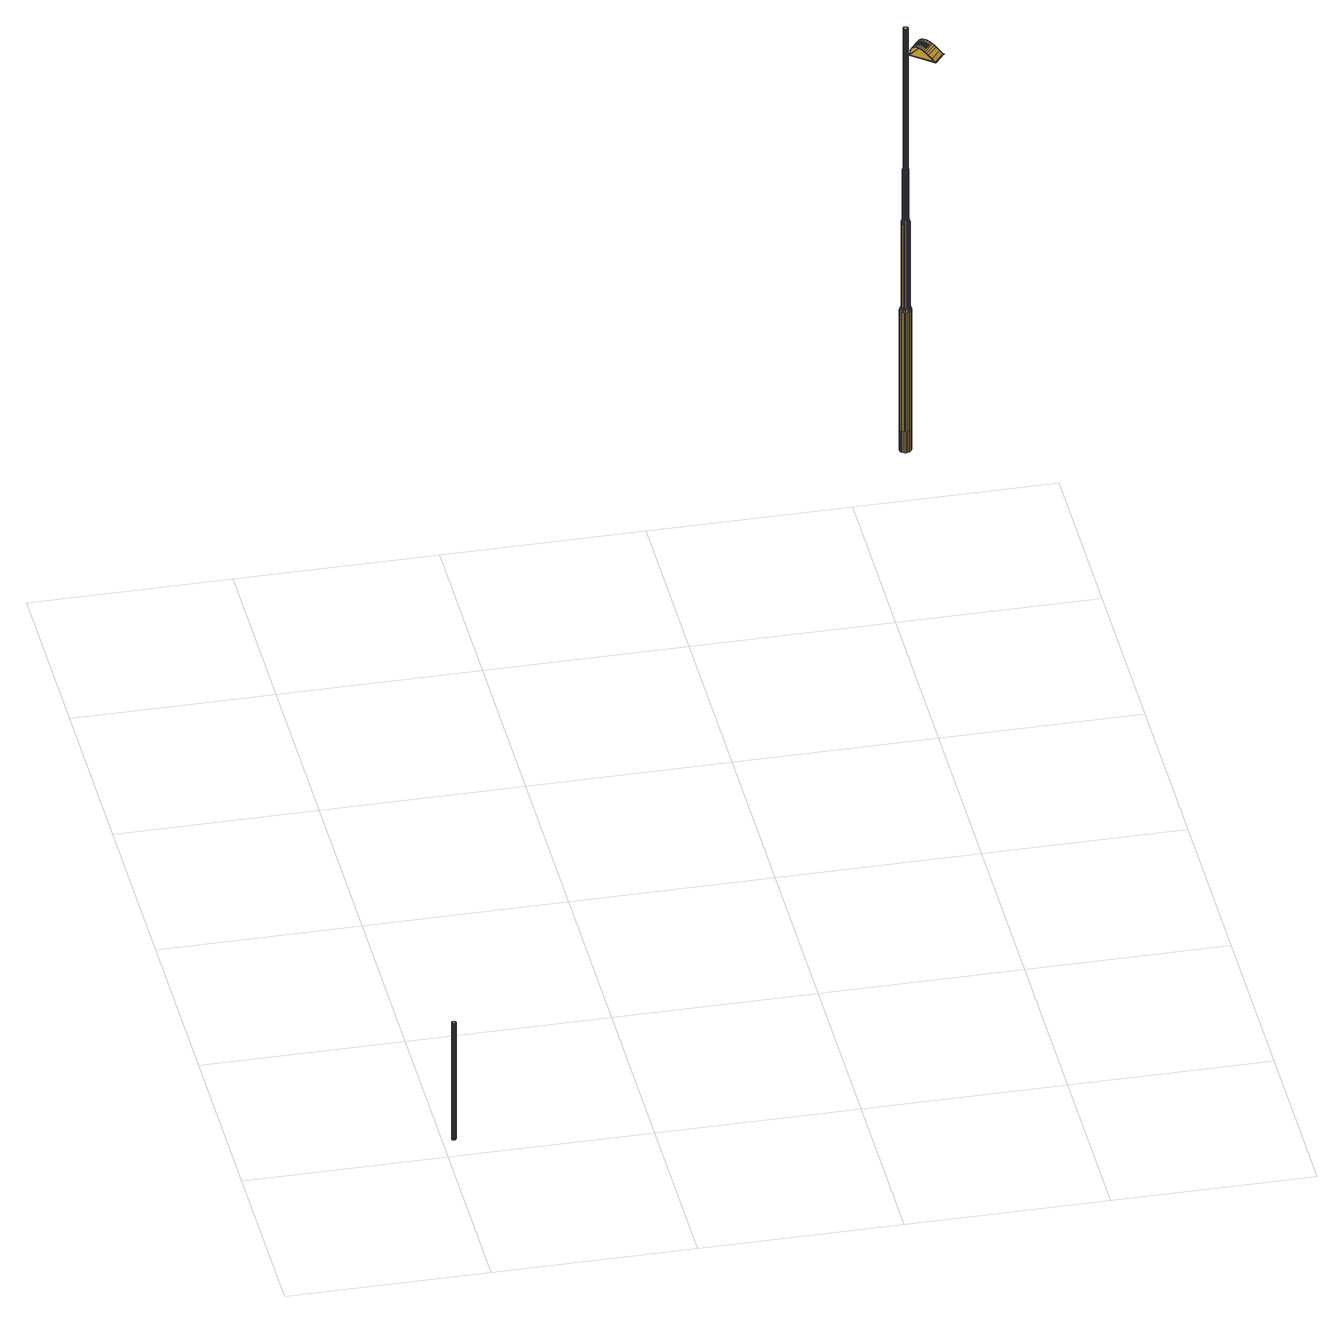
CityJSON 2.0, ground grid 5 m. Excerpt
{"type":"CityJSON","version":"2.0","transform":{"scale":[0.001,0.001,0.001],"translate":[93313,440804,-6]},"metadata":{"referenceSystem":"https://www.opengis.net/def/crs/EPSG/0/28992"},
"CityObjects":{
"cityfurniture1":{"type":"CityFurniture","attributes":{"Lichtpunttype":"Straatverlichting","Brondatum":"12-06-2019","Buurt_nummer":"62","Masttype":"TRAMMAST LPH 10M","Lamptype":"CPO-TW 140W KL.728","Buurtnaam":"Hillegersberg Noord","Nummer":"21","Uithoudertype":"UITHOUDER OV CONVERSIEMODEL","Geplaatst_op":"02-12-2010","Wijknummer":"6","Nivo":"0","Datum_laatste_mutatie":"07-06-2019","Straatnaam":"Straatweg","Thema":"Lichtmasten","Beheerobject":"71935/OVL-021","Armatuurtype":"4767 ARM SGS 453 1X CPO-TW 140W K EB OC FG EVSA VLAK GLAS LS-6","Objecthoogte":"10","Klasse":"Verbindingsweg 2-zijdig","Wijknaam":"Hillegersberg-Schiebroek"},"geometry":[{"type":"MultiSurface","lod":"2","boundaries":[[[0,1,2,3]],[[4,0,3,5]],[[6,4,5,7]],[[8,6,7,9]],[[10,8,9,11]],[[12,10,11,13]],[[14,12,13,15]],[[16,14,15,17]],[[18,16,17,19]],[[20,18,19,21]],[[22,20,21,23]],[[24,22,23,25]],[[26,24,25,27]],[[28,26,27,29]],[[30,28,29,31]],[[32,30,31,33]],[[34,32,33,35]],[[36,34,35,37]],[[38,36,37,39]],[[40,38,39,41]],[[42,40,41,43]],[[44,42,43,45]],[[46,44,45,47]],[[1,46,47,2]],[[46,1,0,4,6,8,10,12,14,16,18,20,22,24,26,28,30,32,34,36,38,40,42,44]]]}]},
"cityfurniture2":{"type":"CityFurniture","attributes":{"Lichtpunttype":"Straatverlichting","Brondatum":"12-06-2019","Buurt_nummer":"62","Masttype":"TRAMMAST LPH 10M","Lamptype":"CPO-TW 140W KL.728","Buurtnaam":"Hillegersberg Noord","Nummer":"20","Uithoudertype":"UITHOUDER OV CONVERSIEMODEL","Geplaatst_op":"02-12-2010","Wijknummer":"6","Nivo":"0","Datum_laatste_mutatie":"07-06-2019","Straatnaam":"Straatweg","Thema":"Lichtmasten","Beheerobject":"71935/OVL-020","Armatuurtype":"4767 ARM SGS 453 1X CPO-TW 140W K EB OC FG EVSA VLAK GLAS LS-6","Objecthoogte":"10","Klasse":"Verbindingsweg 2-zijdig","Wijknaam":"Hillegersberg-Schiebroek"},"geometry":[{"type":"MultiSurface","lod":"2","boundaries":[[[48,49,50,51]],[[52,53,54,55]],[[56,57,58,59]],[[60,61,49,48]],[[62,63,64,65]],[[65,64,57,56]],[[51,50,53,52]],[[59,58,61,60]],[[66,56,59,67]],[[68,48,51,69]],[[70,71,72,73]],[[74,75,76,77]],[[78,79,80,81]],[[67,59,60,82]],[[83,84,71,70]],[[77,76,85,86]],[[82,60,48,68]],[[87,88,75,74]],[[89,52,55,90]],[[91,62,65,92]],[[93,94,79,78]],[[69,51,52,89]],[[92,65,56,66]],[[81,80,63,62]],[[95,96,94,93]],[[97,98,84,83]],[[86,85,98,97]],[[90,55,88,87]],[[71,99,100,72]],[[55,54,101,88]],[[102,103,104,105]],[[106,107,103,102]],[[76,108,109,85]],[[110,111,107,106]],[[112,113,111,110]],[[114,115,113,112]],[[98,116,117,84]],[[85,109,116,98]],[[84,117,99,71]],[[118,119,96,95]],[[105,104,119,118]],[[75,120,108,76]],[[72,100,115,114]],[[88,101,120,75]],[[121,122,123,124]],[[125,126,127,128]],[[129,130,131,132]],[[133,134,135,136]],[[137,138,139,140]],[[140,139,141,142]],[[128,127,143,144]],[[145,146,126,125]],[[147,148,149,150]],[[132,131,151,152]],[[142,141,122,121]],[[153,154,146,145]],[[155,156,154,153]],[[136,135,156,155]],[[152,151,134,133]],[[157,158,130,129]],[[150,149,158,157]],[[122,159,160,123]],[[138,161,162,139]],[[163,164,165,166]],[[126,167,168,127]],[[169,170,171,172]],[[173,174,161,138]],[[135,175,176,156]],[[172,171,177,178]],[[179,180,181,182]],[[139,162,183,141]],[[141,183,159,122]],[[146,184,167,126]],[[166,165,148,147]],[[182,181,170,169]],[[134,185,175,135]],[[127,168,186,143]],[[187,188,164,163]],[[178,177,188,187]],[[156,176,189,154]],[[144,143,174,173]],[[154,189,184,146]],[[123,160,180,179]],[[190,191,192,193]],[[194,195,196,197]],[[198,199,200,201]],[[202,203,191,190]],[[201,200,195,194]],[[204,205,206,207]],[[193,192,199,198]],[[208,209,210,211]],[[211,210,205,204]],[[197,196,212,213]],[[207,206,203,202]],[[214,190,193,215]],[[140,208,211,137]],[[213,212,216,217]],[[218,194,197,219]],[[217,216,220,221]],[[222,223,224,225]],[[225,224,226,227]],[[228,229,230,231]],[[231,230,232,233]],[[233,232,234,235]],[[235,234,236,237]],[[237,236,238,239]],[[240,198,201,241]],[[227,226,209,208]],[[215,193,198,240]],[[242,207,202,243]],[[244,245,246,247]],[[221,220,245,244]],[[247,246,248,249]],[[249,248,250,251]],[[251,250,229,228]],[[239,238,252,253]],[[254,204,207,242]],[[243,202,190,214]],[[241,201,194,218]],[[253,252,223,222]],[[137,211,204,254]],[[255,237,239,256]],[[257,231,233,258]],[[259,213,217,260]],[[261,244,247,262]],[[215,145,125,214]],[[263,228,231,257]],[[258,233,235,264]],[[142,227,208,140]],[[260,217,221,265]],[[265,221,244,261]],[[266,249,251,267]],[[262,247,249,266]],[[124,222,225,121]],[[264,235,237,255]],[[219,197,213,259]],[[256,239,253,268]],[[214,125,128,243]],[[121,225,227,142]],[[268,253,222,124]],[[267,251,228,263]],[[243,128,144,242]],[[262,150,157,261]],[[258,178,187,257]],[[256,182,169,255]],[[266,147,150,262]],[[219,133,136,218]],[[265,129,132,260]],[[267,166,147,266]],[[240,153,145,215]],[[241,155,153,240]],[[268,179,182,256]],[[218,136,155,241]],[[259,152,133,219]],[[242,144,173,254]],[[261,157,129,265]],[[264,172,178,258]],[[257,187,163,263]],[[260,132,152,259]],[[254,173,138,137]],[[255,169,172,264]],[[124,123,179,268]],[[226,224,223,252,238,236,234,232,230,229,250,248,246,245,220,216,212,196,195,200,199,192,191,203,206,205,210,209]],[[164,269,270,165]],[[171,271,272,177]],[[170,273,271,171]],[[160,274,275,180]],[[149,276,277,158]],[[161,278,279,162]],[[131,280,281,151]],[[143,186,282,174]],[[181,283,273,170]],[[188,284,269,164]],[[174,282,278,161]],[[165,270,285,148]],[[159,286,274,160]],[[151,281,185,134]],[[177,272,284,188]],[[180,275,283,181]],[[130,287,280,131]],[[158,277,287,130]],[[148,285,276,149]],[[272,77,86,284]],[[271,74,77,272]],[[284,86,97,269]],[[162,279,288,183]],[[276,73,289,277]],[[270,83,70,285]],[[273,87,74,271]],[[281,290,291,185]],[[183,288,286,159]],[[175,292,293,176]],[[277,289,294,287]],[[168,295,91,186]],[[185,291,292,175]],[[269,97,83,270]],[[167,296,295,168]],[[184,297,296,167]],[[280,298,290,281]],[[285,70,73,276]],[[287,294,298,280]],[[176,293,299,189]],[[189,299,297,184]],[[283,90,87,273]],[[186,91,92,282]],[[278,66,67,279]],[[73,72,114,289]],[[294,112,110,298]],[[279,67,82,288]],[[295,81,62,91]],[[290,106,102,291]],[[274,69,89,275]],[[299,95,93,297]],[[292,105,118,293]],[[288,82,68,286]],[[298,110,106,290]],[[275,89,90,283]],[[282,92,66,278]],[[296,78,81,295]],[[297,93,78,296]],[[293,118,95,299]],[[286,68,69,274]],[[291,102,105,292]],[[289,114,112,294]],[[300,301,302,303]],[[304,305,306,307]],[[308,309,310]],[[303,302,311,312]],[[313,314,315]],[[316,317,318,319]],[[308,320,321,322]],[[323,324,325,326]],[[307,306,327,328]],[[319,318,305,304]],[[315,329,313]],[[330,331,324,323]],[[328,327,332,333]],[[334,335,336,337]],[[326,325,315,314]],[[338,339,340,341]],[[341,340,342,343]],[[343,342,335,334]],[[310,322,308]],[[337,336,301,300]],[[333,332,331,330]],[[312,311,317,316]],[[344,345,346,347]],[[348,349,345,344]],[[350,351,352]],[[351,353,352]],[[351,354,353]],[[355,356,349,348]],[[357,358,346,345,349,356,359,360,361,362,363,364],[365,366,351,350,367,368]],[[351,366,369,354]],[[354,370,353]],[[354,358,357,370]],[[370,357,364,353]],[[347,346,358,354]],[[371,359,356,355]],[[372,336,335,373]],[[374,301,336,372]],[[375,311,302,376]],[[377,317,311,375]],[[376,302,301,374]],[[378,318,317,377]],[[379,380,381,382]],[[383,384,385,310]],[[386,387,384,383]],[[388,389,390,391]],[[392,393,394,395]],[[389,392,395,390]],[[396,388,391,397]],[[263,163,166,267]],[[398,399,400,401]],[[402,403,404,405]],[[403,398,401,404]],[[406,407,408,409]],[[410,411,412,413]],[[414,406,409,415]],[[416,417,418,419]],[[420,410,413,421]],[[422,396,397,423]],[[424,425,426,427]],[[411,424,427,412]],[[428,429,430,431]],[[417,420,421,418]],[[429,414,415,430]],[[432,433,434,435]],[[407,432,435,408]],[[436,428,431,437]],[[425,438,439,426]],[[433,422,423,434]],[[440,441,442,443]],[[444,440,443,445]],[[446,444,445,447]],[[448,449,450,451]],[[452,453,454,455]],[[453,456,457,454]],[[441,452,455,442]],[[458,459,460,461]],[[462,463,464,465]],[[466,467,468,469]],[[463,470,471,464]],[[472,473,474,475]],[[459,476,477,460]],[[478,479,480,481]],[[482,483,484,485]],[[456,466,469,457]],[[486,462,465,487]],[[483,458,461,484]],[[488,478,481,489]],[[467,482,485,468]],[[479,486,487,480]],[[473,490,491,474]],[[490,488,489,491]],[[492,493,494,495]],[[496,497,498,499]],[[500,501,502,503]],[[501,492,495,502]],[[504,448,451,505]],[[493,496,499,494]],[[497,504,505,498]],[[506,507,508,509]],[[510,511,512,513]],[[514,515,516,517]],[[507,518,519,508]],[[520,521,522,523]],[[511,524,525,512]],[[399,526,527,400]],[[515,500,503,516]],[[528,520,523,529]],[[530,506,509,531]],[[521,514,517,522]],[[526,532,533,527]],[[532,530,531,533]],[[534,510,513,535]],[[518,534,535,519]],[[536,324,331,537]],[[538,325,324,536]],[[539,315,325,538]],[[321,329,315,539]],[[540,541,542,543]],[[365,544,355]],[[545,546,547]],[[352,548,549]],[[550,551,367,350]],[[551,550,541,540]],[[368,367,544]],[[350,352,549]],[[541,550,350,351]],[[347,354,369,365]],[[365,368,544]],[[355,348,344]],[[549,544,367,350]],[[365,344,347]],[[544,371,355]],[[545,547,365,368,540,543,552]],[[365,355,344]],[[553,554,387,386]],[[555,556,557,558]],[[559,339,560,561]],[[558,557,554,553]],[[561,560,556,555]],[[562,340,339,559]],[[373,335,342,563]],[[563,342,340,562]],[[564,565,566,567]],[[568,569,570,571]],[[572,573,574,575]],[[576,577,578,579]],[[580,581,582,583]],[[584,580,583,585]],[[586,587,588,589]],[[590,584,585,591]],[[573,590,591,574]],[[569,592,593,570]],[[577,564,567,578]],[[565,568,571,566]],[[594,576,579,595]],[[581,594,595,582]],[[596,586,589,597]],[[598,599,600,601]],[[602,596,597,603]],[[604,605,606,607]],[[608,609,610,611]],[[612,613,614,615]],[[605,598,601,606]],[[616,617,618,619]],[[620,602,603,621]],[[622,623,624,625]],[[623,616,619,624]],[[609,620,621,610]],[[626,608,611,627]],[[470,622,625,471]],[[613,626,627,614]],[[599,612,615,600]],[[628,629,630,631]],[[632,633,634,635]],[[636,637,638,639]],[[633,640,641,634]],[[642,643,644,645]],[[643,646,647,644]],[[648,628,631,649]],[[637,642,645,638]],[[646,650,651,647]],[[650,648,649,651]],[[652,636,639,653]],[[654,655,656,657]],[[658,654,657,659]],[[660,652,653,661]],[[640,660,661,641]],[[544,360,359,371]],[[548,362,361,549]],[[662,385,663]],[[663,385,384,664]],[[665,554,557,666]],[[313,667,662,329]],[[549,361,360,544]],[[663,667,662]],[[353,364,363,352]],[[668,669,556]],[[352,363,362,548]],[[560,339,338]],[[670,387,554,665]],[[664,384,387,670]],[[556,560,668]],[[338,668,560]],[[666,557,556,669]],[[308,671,309]],[[672,539,538,673]],[[321,539,672]],[[672,320,321]],[[537,331,332,674]],[[674,332,327,675]],[[676,306,305,677]],[[677,305,318,378]],[[675,327,306,676]],[[678,416,419,679]],[[680,681,682,683]],[[684,685,686,687]],[[688,689,690,691]],[[681,692,693,682]],[[685,680,683,686]],[[692,678,679,693]],[[694,695,696,697]],[[698,699,700,701]],[[542,702,552,543]],[[703,688,691,704]],[[705,703,704,706]],[[707,698,701,708]],[[540,368,367,551]],[[699,709,710,700]],[[711,694,697,712]],[[713,714,715,716]],[[714,707,708,715]],[[695,713,716,696]],[[709,717,718,710]],[[702,546,552]],[[717,705,706,718]],[[542,541,351,366,369,719,546,702]],[[545,552,546]],[[719,547,546]],[[547,719,365]],[[369,365,719]],[[720,562,559,721]],[[722,376,374,723]],[[724,563,562,720]],[[725,375,376,722]],[[726,377,375,725]],[[727,553,386,728]],[[729,558,553,727]],[[730,677,378,671]],[[731,676,677,730]],[[732,536,537,733]],[[734,674,675,735]],[[673,538,536,732]],[[728,386,383,736]],[[737,372,373,738]],[[723,374,372,737]],[[735,675,676,731]],[[721,559,561,739]],[[736,383,310,309]],[[739,561,555,740]],[[740,555,558,729]],[[671,378,377,726]],[[738,373,563,724]],[[733,537,674,734]],[[667,663,319]],[[319,304,307,328,333,330,323,326,314,667]],[[741,742,743,744]],[[744,743,380,379]],[[745,746,742,741]],[[382,747,748,745,741,744,379]],[[749,750,751,752]],[[753,754,755,756]],[[748,757,746,745]],[[747,758,757,748]],[[758,381,380,743,742,746,757]],[[759,760,761,762]],[[754,763,764,755]],[[382,381,758,747]],[[765,766,767,768]],[[769,749,752,770]],[[655,753,756,656]],[[766,759,762,767]],[[760,771,772,761]],[[763,765,768,764]],[[771,769,770,772]],[[310,385,662,322]],[[669,338,341,343,334,337,300,303,312,316,319,663,664,670,665,666]],[[669,668,338]],[[308,320,672]],[[672,673,732,733,734,735,731,730,671,308]],[[667,314,313]],[[739,740,729,727,728,736,309,671,726,725,722,723,737,738,724,720,721]]]}]}
},
"vertices":[
[255,755,3870],[265,763,3870],[265,763,537],[255,755,537],[247,745,3870],[247,745,537],[242,733,3870],[242,733,537],[240,720,3870],[240,720,537],[242,707,3870],[242,707,537],[247,695,3870],[247,695,537],[255,685,3870],[255,685,537],[265,677,3870],[265,677,537],[277,672,3870],[277,672,537],[290,670,3870],[290,670,537],[303,672,3870],[303,672,537],[315,677,3870],[315,677,537],[325,685,3870],[325,685,537],[333,695,3870],[333,695,537],[338,707,3870],[338,707,537],[340,720,3870],[340,720,537],[338,733,3870],[338,733,537],[333,745,3870],[333,745,537],[325,755,3870],[325,755,537],[315,763,3870],[315,763,537],[303,768,3870],[303,768,537],[290,770,3870],[290,770,537],[277,768,3870],[277,768,537],
[15847,22244,4481],[15847,22244,3881],[15853,22276,3881],[15853,22276,4481],[15851,22307,4481],[15851,22307,3881],[15843,22338,3881],[15843,22338,4481],[15789,22166,4481],[15789,22166,3881],[15814,22187,3881],[15814,22187,4481],[15834,22213,4481],[15834,22213,3881],[15731,22142,4481],[15731,22142,3881],[15762,22151,3881],[15762,22151,4481],[15789,22166,7881],[15814,22187,7881],[15847,22244,7881],[15853,22276,7881],[15656,22419,7881],[15656,22419,4481],[15628,22403,4481],[15628,22403,7881],[15807,22390,7881],[15807,22390,4481],[15780,22410,4481],[15780,22410,7881],[15668,22147,4481],[15668,22147,3881],[15699,22141,3881],[15699,22141,4481],[15834,22213,7881],[15686,22427,7881],[15686,22427,4481],[15749,22422,4481],[15749,22422,7881],[15828,22365,7881],[15828,22365,4481],[15851,22307,7881],[15843,22338,7881],[15731,22142,7881],[15762,22151,7881],[15637,22160,4481],[15637,22160,3881],[15610,22179,4481],[15610,22179,3881],[15718,22429,7881],[15718,22429,4481],[15656,22419,3881],[15628,22403,3881],[15828,22365,3881],[15566,22262,4481],[15566,22262,3881],[15575,22232,3881],[15575,22232,4481],[15565,22294,4481],[15565,22294,3881],[15780,22410,3881],[15749,22422,3881],[15570,22326,4481],[15570,22326,3881],[15584,22356,4481],[15584,22356,3881],[15603,22383,4481],[15603,22383,3881],[15718,22429,3881],[15686,22427,3881],[15590,22204,4481],[15590,22204,3881],[15807,22390,3881],[15784,22262,11881],[15784,22262,10481],[15788,22278,10481],[15788,22278,11881],[15691,22211,10481],[15680,22180,10381],[15703,22176,10381],[15707,22207,10481],[15646,22321,10481],[15617,22337,10381],[15607,22314,10381],[15639,22304,10481],[15637,22271,10481],[15604,22266,10381],[15611,22244,10381],[15641,22255,10481],[15754,22220,11881],[15754,22220,10481],[15767,22232,10481],[15767,22232,11881],[15777,22245,10481],[15777,22245,11881],[15727,22177,10381],[15723,22208,10481],[15674,22218,10481],[15657,22190,10381],[15684,22353,10481],[15671,22383,10381],[15650,22373,10381],[15669,22346,10481],[15603,22290,10381],[15636,22288,10481],[15660,22228,10481],[15637,22204,10381],[15649,22241,10481],[15621,22222,10381],[15656,22334,10481],[15631,22358,10381],[15814,22253,10381],[15818,22276,10381],[15772,22194,10381],[15789,22210,10381],[15716,22359,10481],[15718,22392,10381],[15694,22390,10381],[15700,22358,10481],[15680,22180,7981],[15703,22176,7981],[15774,22325,10481],[15800,22344,10381],[15784,22363,10381],[15763,22339,10481],[15740,22213,10481],[15751,22183,10381],[15611,22244,7981],[15621,22222,7981],[15764,22378,10381],[15749,22349,10481],[15787,22295,10481],[15817,22300,10381],[15811,22323,10381],[15782,22311,10481],[15804,22230,10381],[15657,22190,7981],[15604,22266,7981],[15727,22177,7981],[15733,22355,10481],[15741,22388,10381],[15637,22204,7981],[15696,22228,11931],[15696,22228,15931],[15683,22233,15931],[15683,22233,11931],[15659,22261,11931],[15659,22261,15931],[15655,22275,15931],[15655,22275,11931],[15673,22241,11931],[15673,22241,15931],[15664,22251,15931],[15664,22251,11931],[15708,22226,11931],[15708,22226,15931],[15733,22230,11931],[15733,22230,15931],[15720,22226,15931],[15720,22226,11931],[15754,22244,11931],[15754,22244,15931],[15744,22235,15931],[15744,22235,11931],[15655,22287,15931],[15655,22287,11931],[15691,22211,11881],[15674,22218,11881],[15657,22299,15931],[15657,22299,11931],[15641,22255,11881],[15637,22271,11881],[15662,22312,15931],[15662,22312,11931],[15769,22279,11931],[15769,22279,15931],[15767,22267,15931],[15767,22267,11931],[15762,22255,15931],[15762,22255,11931],[15715,22340,11931],[15715,22340,15931],[15728,22339,15931],[15728,22339,11931],[15740,22333,15931],[15740,22333,11931],[15751,22325,15931],[15751,22325,11931],[15760,22315,15931],[15760,22315,11931],[15765,22305,15931],[15765,22305,11931],[15660,22228,11881],[15649,22241,11881],[15723,22208,11881],[15707,22207,11881],[15670,22322,11931],[15670,22322,15931],[15679,22331,15931],[15679,22331,11931],[15690,22336,15931],[15690,22336,11931],[15703,22340,15931],[15703,22340,11931],[15769,22292,15931],[15769,22292,11931],[15740,22213,11881],[15774,22325,11881],[15782,22311,11881],[15733,22355,11881],[15749,22349,11881],[15636,22288,11881],[15639,22304,11881],[15656,22334,11881],[15669,22346,11881],[15716,22359,11881],[15763,22339,11881],[15646,22321,11881],[15684,22353,11881],[15700,22358,11881],[15787,22295,11881],[15718,22392,7981],[15694,22390,7981],[15784,22363,7981],[15764,22378,7981],[15800,22344,7981],[15818,22276,7981],[15817,22300,7981],[15650,22373,7981],[15631,22358,7981],[15772,22194,7981],[15789,22210,7981],[15607,22314,7981],[15603,22290,7981],[15751,22183,7981],[15811,22323,7981],[15741,22388,7981],[15671,22383,7981],[15814,22253,7981],[15617,22337,7981],[15804,22230,7981],[15603,22383,7881],[15565,22294,7881],[15566,22262,7881],[15575,22232,7881],[15590,22204,7881],[15584,22356,7881],[15699,22141,7881],[15668,22147,7881],[15637,22160,7881],[15570,22326,7881],[15610,22179,7881],[16106,22239,15593],[16099,22232,15598],[16120,22215,15606],[16126,22223,15600],[16228,22138,15596],[16227,22126,15602],[16258,22100,15587],[16258,22114,15582],[15755,22005,15342],[15756,22005,15353],[15756,22017,15345],[16142,22195,15611],[16148,22204,15605],[16526,21895,15342],[16514,21906,15363],[16528,21881,15357],[16173,22183,15606],[16169,22174,15612],[16197,22151,15610],[16199,22162,15604],[16264,21581,15342],[16291,21571,15342],[15755,22018,15342],[16381,22013,15494],[16387,21994,15495],[16464,21933,15423],[16453,21954,15427],[16291,22073,15568],[16289,22088,15564],[16541,21871,15342],[16351,22037,15519],[16357,22019,15521],[16324,22046,15546],[16320,22062,15543],[16076,22265,15572],[16067,22260,15576],[16081,22247,15588],[16089,22253,15583],[16049,22289,15533],[16038,22285,15535],[16046,22277,15550],[16057,22281,15547],[16056,22269,15564],[16065,22274,15560],[16288,21555,15344],[16288,21555,15337],[16302,21562,15337],[16302,21562,15344],[16274,21559,15344],[16274,21559,15337],[16057,22201,15337],[16188,22150,15337],[16026,22326,15344],[16548,21891,15344],[16551,21862,15344],[15751,21995,15344],[15751,21995,15337],[16556,21876,15337],[16551,21862,15337],[15744,22009,15337],[15749,22023,15337],[15998,22323,15337],[16011,22330,15337],[16026,22326,15337],[16548,21891,15337],[16270,21602,15337],[16505,21886,15337],[15879,21987,15337],[15953,21867,15337],[16506,21885,15337],[16556,21876,15344],[15744,22009,15344],[15837,21954,15588],[15823,21966,15576],[15855,21940,15598],[15899,21904,15611],[15876,21923,15606],[15925,21882,15612],[15953,21859,15610],[15949,21913,15448],[16141,22143,15448],[16147,22139,15464],[15955,21908,15464],[15756,22017,15348],[16006,22317,15348],[16006,22317,15345],[15762,22013,15429],[16010,22310,15429],[16113,22051,15611],[16143,22026,15603],[16149,22032,15603],[16118,22057,15611],[16175,21999,15588],[16207,21973,15570],[16212,21979,15570],[16180,22006,15588],[16085,22074,15613],[16091,22080,15613],[15952,22164,15551],[15962,22156,15565],[15967,22162,15565],[15957,22170,15551],[15935,22178,15520],[15943,22171,15536],[15948,22178,15536],[15940,22184,15520],[15983,22159,15577],[15998,22147,15589],[16003,22153,15589],[15988,22165,15577],[16096,22086,15613],[16123,22063,15611],[16129,22070,15611],[16101,22092,15613],[15972,22169,15565],[15977,22175,15565],[16026,22145,15599],[16047,22128,15607],[16052,22134,15607],[16031,22151,15599],[16069,22108,15612],[16074,22114,15612],[16059,22095,15612],[16064,22102,15612],[16154,22039,15603],[16185,22012,15588],[16190,22018,15588],[16159,22045,15603],[15954,22183,15536],[15962,22176,15551],[15968,22182,15551],[15959,22189,15536],[16016,22132,15599],[16037,22115,15607],[16042,22121,15607],[16021,22139,15599],[15945,22190,15520],[15951,22196,15520],[16217,21985,15570],[16222,21991,15570],[15932,22139,15551],[15941,22131,15565],[15946,22138,15565],[15937,22145,15551],[15923,22147,15536],[15928,22153,15536],[15915,22153,15520],[15920,22159,15520],[16154,21975,15588],[16187,21948,15570],[16192,21954,15570],[16159,21981,15588],[15952,22123,15577],[15967,22111,15589],[15973,22116,15589],[15957,22129,15577],[15985,22095,15599],[15990,22101,15599],[16112,21990,15603],[16144,21962,15588],[16149,21969,15588],[16118,21995,15603],[15985,22054,15607],[16008,22034,15612],[16014,22040,15612],[15990,22060,15607],[16006,22078,15607],[16029,22058,15612],[16034,22065,15612],[16011,22084,15607],[16034,22013,15613],[16039,22019,15613],[15894,22129,15520],[15902,22122,15536],[15908,22128,15536],[15899,22135,15520],[16176,21936,15570],[16181,21943,15570],[15932,22098,15577],[15946,22086,15589],[15952,22092,15589],[15937,22104,15577],[16054,22037,15613],[16083,22014,15611],[16088,22020,15611],[16059,22044,15613],[15964,22071,15599],[15969,22077,15599],[15921,22107,15565],[15926,22113,15565],[15911,22115,15551],[15916,22121,15551],[16016,22091,15607],[16039,22071,15612],[16044,22077,15612],[16021,22097,15607],[16064,22050,15613],[16093,22026,15611],[16098,22032,15611],[16069,22056,15613],[15978,22122,15589],[15995,22108,15599],[16001,22114,15599],[15983,22128,15589],[16123,22002,15603],[16128,22008,15603],[16027,22103,15607],[16049,22083,15612],[16054,22089,15612],[16032,22109,15607],[16133,22014,15603],[16164,21987,15588],[16169,21993,15588],[16138,22020,15603],[15951,22144,15565],[15962,22135,15577],[15968,22141,15577],[15957,22150,15565],[16075,22062,15613],[16080,22068,15613],[15933,22159,15536],[15942,22151,15551],[15947,22158,15551],[15938,22165,15536],[16197,21960,15570],[16202,21967,15570],[15973,22147,15577],[15978,22153,15577],[15925,22165,15520],[15930,22172,15520],[16006,22120,15599],[16011,22126,15599],[15988,22135,15589],[15993,22141,15589],[16103,22039,15611],[16108,22045,15611],[16141,21699,15495],[16111,21725,15521],[16217,21635,15423],[16279,21581,15357],[15958,21862,15500],[16194,22145,15500],[16366,22001,15481],[16131,21718,15481],[15749,22023,15344],[16210,21653,15407],[16451,21930,15401],[16237,21630,15377],[16011,22330,15344],[15998,22323,15344],[16062,22197,15500],[15884,21983,15500],[16170,21686,15446],[15766,22011,15456],[16013,22307,15456],[15777,22002,15501],[16024,22298,15501],[16018,22303,15480],[15771,22007,15480],[15793,21990,15535],[16030,22292,15519],[15785,21997,15519],[15802,21983,15550],[15811,21976,15564],[16014,21988,15613],[16041,21965,15611],[16047,21971,15611],[16019,21994,15613],[16072,21940,15603],[16103,21914,15588],[16108,21920,15588],[16077,21947,15603],[15874,22104,15520],[15882,22097,15536],[15887,22103,15536],[15879,22110,15520],[15965,22029,15607],[15987,22010,15612],[15993,22015,15612],[15970,22036,15607],[15911,22073,15577],[15926,22061,15589],[15931,22067,15589],[15917,22079,15577],[15900,22083,15565],[15905,22089,15565],[16113,21926,15588],[16145,21899,15570],[16150,21905,15570],[16118,21932,15588],[15891,22090,15551],[15896,22096,15551],[16135,21887,15570],[16140,21893,15570],[15944,22046,15599],[15949,22053,15599],[16082,21953,15603],[16087,21959,15603],[15901,22103,15551],[15910,22095,15565],[15915,22101,15565],[15906,22109,15551],[16052,21977,15611],[16057,21984,15611],[15884,22117,15520],[15892,22110,15536],[15897,22116,15536],[15889,22123,15520],[15975,22042,15607],[15998,22021,15612],[16003,22027,15612],[15980,22048,15607],[15922,22085,15577],[15936,22073,15589],[15941,22080,15589],[15927,22092,15577],[16123,21938,15588],[16155,21912,15570],[16160,21918,15570],[16129,21944,15588],[16024,22000,15613],[16029,22006,15613],[16062,21990,15611],[16092,21965,15603],[16097,21971,15603],[16067,21996,15611],[15954,22059,15599],[15959,22065,15599],[16092,21901,15588],[16125,21875,15570],[16130,21881,15570],[16098,21907,15588],[15863,22092,15520],[15872,22085,15536],[15877,22091,15536],[15869,22098,15520],[15916,22049,15589],[15934,22034,15599],[15939,22040,15599],[15921,22055,15589],[15880,22078,15551],[15886,22084,15551],[15955,22017,15607],[15977,21997,15612],[15982,22003,15612],[15960,22023,15607],[16003,21976,15613],[16009,21982,15613],[16061,21928,15603],[16067,21934,15603],[16031,21953,15611],[16036,21959,15611],[15901,22061,15577],[15906,22067,15577],[15862,22073,15536],[15870,22066,15551],[15875,22072,15551],[15867,22079,15536],[15853,22079,15520],[15858,22086,15520],[15890,22070,15565],[15895,22076,15565],[16005,22317,15342],[16017,22319,15353],[16017,22319,15355],[16025,22310,15458],[16029,22306,15480],[16017,22319,15342],[16040,22296,15516],[16034,22301,15500],[16022,22313,15432],[15943,21855,15604],[16252,21591,15363],[16193,21642,15427],[16079,21753,15546],[16047,21779,15568],[16014,21808,15587],[15983,21834,15602],[16008,22159,15589],[16013,22166,15589],[15973,22189,15551],[15982,22181,15565],[15987,22187,15565],[15978,22195,15551],[15956,22203,15520],[15964,22196,15536],[15969,22202,15536],[15961,22209,15520],[16134,21950,15588],[16166,21924,15570],[16171,21930,15570],[16139,21956,15588],[15993,22171,15577],[15999,22178,15577],[15913,22134,15536],[15922,22127,15551],[15927,22133,15551],[15918,22141,15536],[15975,22083,15599],[15995,22066,15607],[16000,22073,15607],[15980,22089,15599],[16406,21969,15446],[16102,21977,15603],[16107,21984,15603],[16072,22002,15611],[16077,22008,15611],[15957,22098,15589],[15962,22104,15589],[16019,22046,15612],[16024,22052,15612],[15904,22141,15520],[15910,22147,15520],[15931,22119,15565],[15942,22110,15577],[15947,22116,15577],[15936,22125,15565],[16044,22025,15613],[16049,22031,15613],[16476,21910,15373],[15799,21973,15547],[15791,21980,15533],[15869,21915,15600],[15850,21931,15593],[15808,21965,15560],[15892,21896,15605],[15917,21876,15606],[15765,21999,15458],[15762,22001,15432],[15770,21995,15480],[15971,21830,15596],[16001,21806,15582],[16122,21702,15494],[16093,21727,15519],[16063,21753,15543],[16032,21779,15564],[15756,22005,15355],[15833,21945,15583],[15818,21957,15572],[15783,21986,15517],[15775,21991,15500],[15926,21933,15455],[16118,22164,15455],[16129,22155,15444],[15937,21924,15444],[15926,21933,15473],[16118,22164,15473],[15949,21913,15480],[15937,21924,15483],[16082,21889,15588],[16115,21862,15570],[16120,21868,15570],[16087,21895,15588],[15880,22058,15565],[15891,22048,15577],[15896,22055,15577],[15885,22064,15565],[16129,22155,15483],[16141,22143,15480],[15967,21985,15612],[15993,21963,15613],[15998,21969,15613],[15972,21991,15612],[15906,22036,15589],[15911,22043,15589],[15924,22022,15599],[15945,22005,15607],[15950,22011,15607],[15929,22028,15599],[16051,21916,15603],[16056,21922,15603],[16021,21940,15611],[16026,21947,15611]
]}
